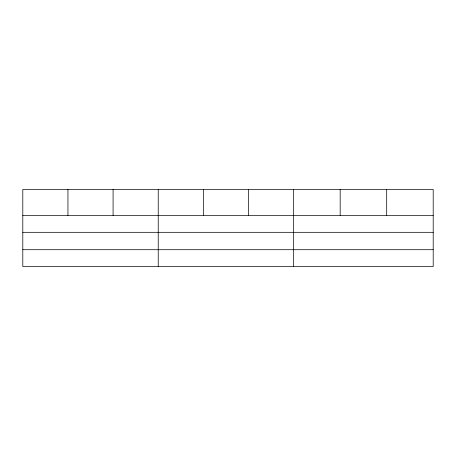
<?xml version="1.0" encoding="UTF-8"?>
<svg xmlns="http://www.w3.org/2000/svg" width="456" height="456" viewBox="0 0 456 456"><rect width="100%" height="100%" fill="white"/><g stroke="black" fill="none" stroke-linecap="round" stroke-linejoin="round"><path stroke-width="0.68" d="M433.2 232.321L433.2 189.422L22.8 189.422L22.8 266.578L433.2 266.578L433.2 232.321L22.8 232.321M22.8 215.449L433.2 215.449M22.8 249.706L433.2 249.706M386.688 189.422L386.688 215.449M340.176 189.422L340.176 215.449M293.664 189.422L293.664 266.578M248.52 189.422L248.52 215.449M203.376 189.422L203.376 215.449M158.232 189.422L158.232 266.578M113.088 189.422L113.088 215.449M67.944 189.422L67.944 215.449"/></g></svg>
